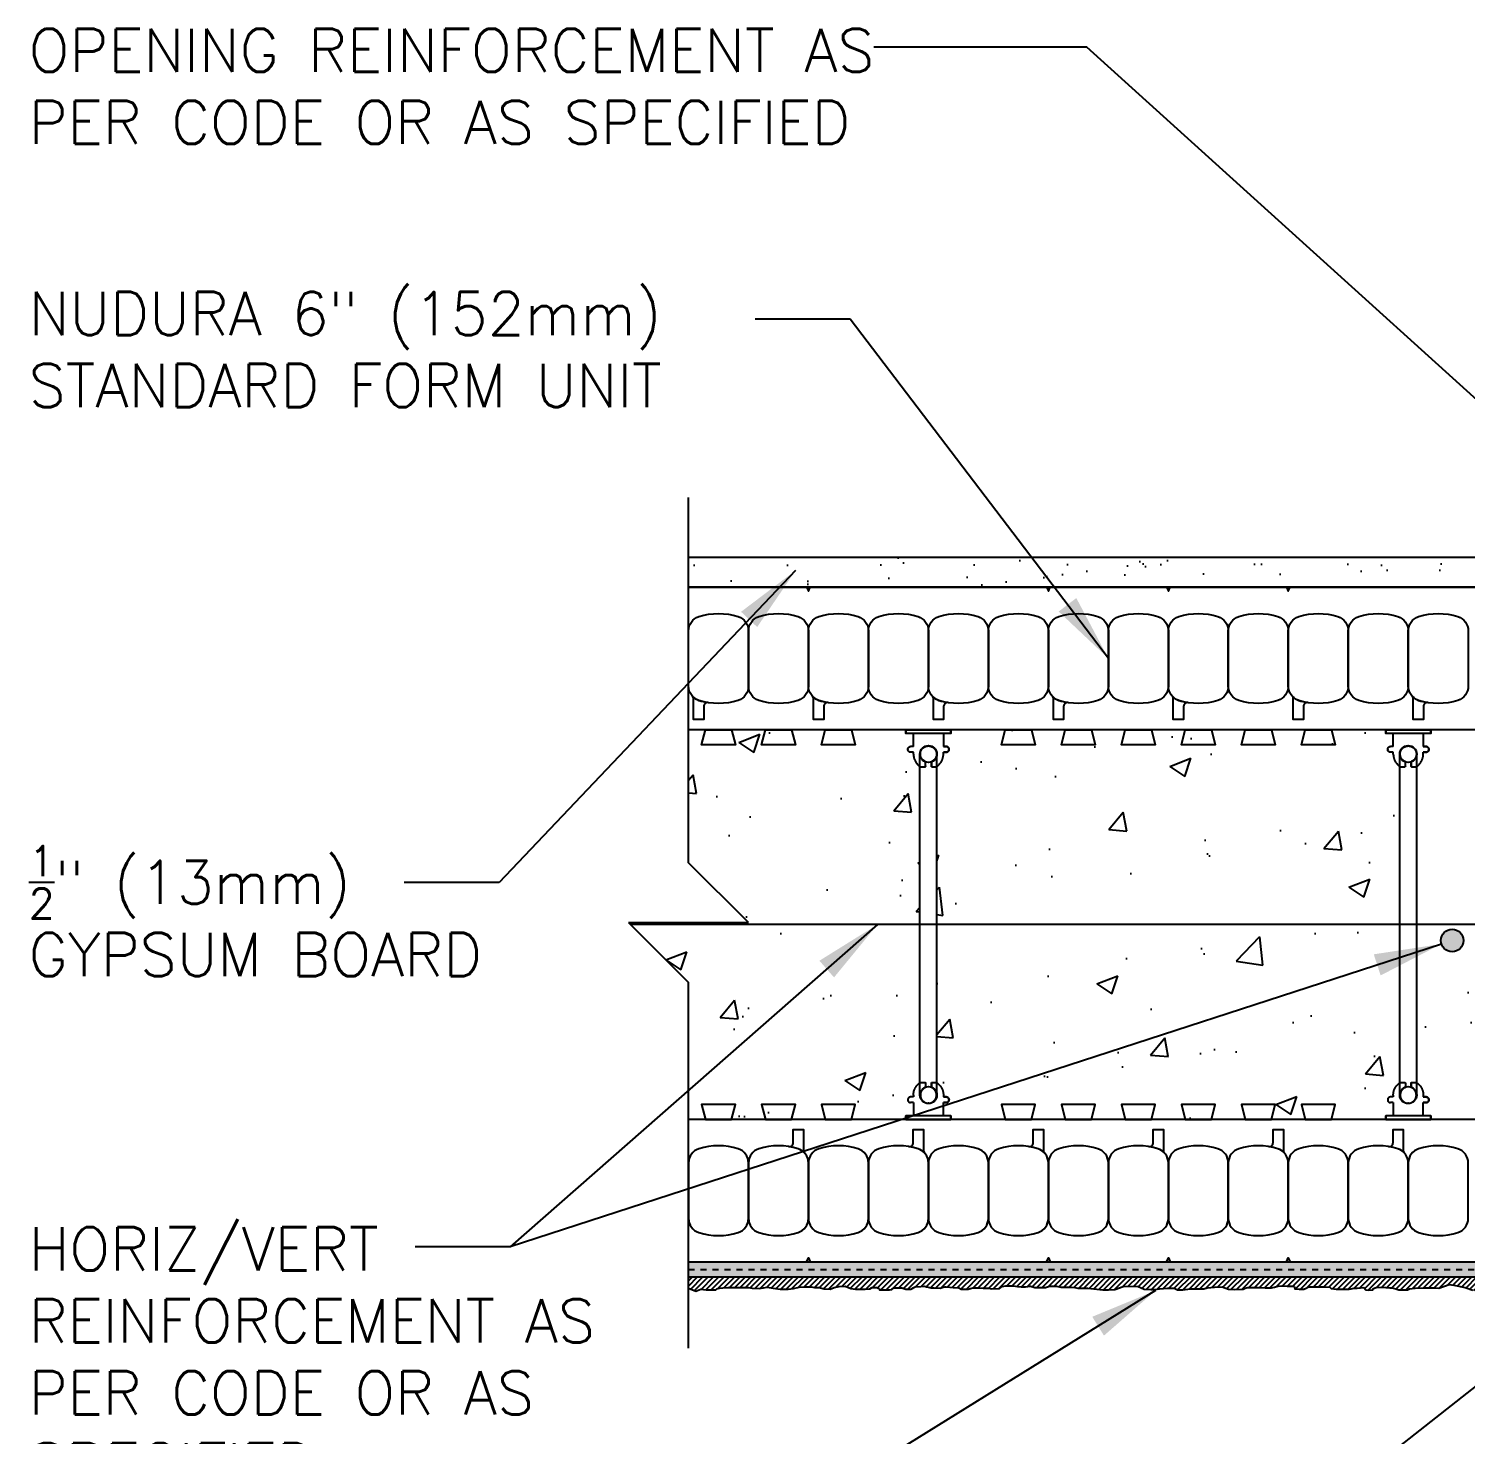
# Model space of a CAD drawing. Header units: inches. Extents: x 2867.8 to 2923.9, y 435.6 to 497.9.
# Drawn here: x 2867.77 to 2891.72, y 472.93 to 496.37 of the extents above; entities that cross this region are included whole.
import ezdxf

# ---------------------------------------------------------------- set-up
doc = ezdxf.new("R2010")
doc.units = ezdxf.units.IN
doc.header["$LTSCALE"] = 0.5
doc.header["$MEASUREMENT"] = 0
doc.linetypes.add('DASHED2', pattern=[0.375, 0.25, -0.125])
doc.layers.get('0').update_dxf_attribs({"linetype": 'CONTINUOUS'})
for name, color, linetype in [('HATCH', 12, 'CONTINUOUS'), ('line25', 2, 'CONTINUOUS'), ('LINE3', 3, 'CONTINUOUS'), ('LINE50', 5, 'CONTINUOUS'), ('LINE65', 3, 'CONTINUOUS'), ('LINE9', 9, 'CONTINUOUS'), ('TEXT', 4, 'CONTINUOUS')]:
    doc.layers.add(name, color=color, linetype=linetype)
doc.styles.add('DIM', font='romans.shx', dxfattribs={"width": 0.7})
doc.styles.get("Standard").update_dxf_attribs({"font": 'romans.shx'})
doc.dimstyles.new('ext_12', dxfattribs={"dimscale": 12, "dimtxt": 0.09375, "dimasz": 0.09375, "dimexe": 0.09375, "dimexo": 0.0625, "dimgap": 0.0625, "dimtad": 1, "dimdec": 1, "dimzin": 3, "dimdsep": 46, "dimlunit": 4, "dimtxsty": 'DIM', "dimcen": 0.09, "dimdle": 0.09375, "dimclrt": 4, "dimadec": 0, "dimazin": 0, "dimtfac": 1, "dimtdec": 1, "dimtmove": 2, "dimatfit": 3, "dimfxl": 0, "dimfrac": 2, "dimtolj": 1, "dimtzin": 0, "dimarcsym": 0})

# ---------------------------------------------------------------- blocks, each defined once
blk = doc.blocks.new('WEB_6_CENTRE_TOP')
for p, q in [((5.688, 0.141), (0, 0.141)), ((5.688, -0.141), (0, -0.141))]:
    blk.add_line(p, q)
for centre in [(0, 0), (5.688, 0)]:
    blk.add_circle(centre, 0.141)
blk = doc.blocks.new('Connector')
blk.add_point((0.271, 0))
at = {"layer": 'LINE9'}
for p, q in [((0, 0.375), (0, -0.375)), ((0.062, -0.375), (0.062, 0.375)), ((0.281, 0.25), (0.062, 0.25))]:
    blk.add_line(p, q, dxfattribs=at)
for points, weights in [([(0.007, 0.375), (0.004, 0.375), (0, 0.375)], [1, 0.972587069138, 0.950305488115]), ([(0.327, 0.343), (0.308, 0.343), (0.281, 0.317), (0.281, 0.297)], [1, 0.85355339, 0.85355339, 1]), ([(0.328, 0.343), (0.327, 0.343), (0.327, 0.343)], [1, 0.70710678, 1]), ([(0.375, 0.297), (0.375, 0.317), (0.348, 0.343), (0.329, 0.343)], [1, 0.85355339, 0.85355339, 1]), ([(0.406, 0.25), (0.546, 0.25), (0.619, 0.131)], [0.958404415409, 0.794674173519, 0.864651571113]), ([(0.619, 0.052), (0.612, 0.049), (0.604, 0.049)], [0.83615024178, 0.892081430621, 1]), ([(0.619, -0.131), (0.546, -0.25), (0.406, -0.25)], [0.864651574428, 0.794674169686, 0.958404415195]), ([(0.604, -0.049), (0.612, -0.049), (0.619, -0.052)], [1, 0.89208144177, 0.836150253337]), ([(0, -0.375), (0.004, -0.375), (0.007, -0.375)], [0.950305488115, 0.972587069138, 1]), ([(0.281, -0.297), (0.281, -0.317), (0.308, -0.343), (0.327, -0.343)], [1, 0.85355339, 0.85355339, 1]), ([(0.327, -0.343), (0.281, -0.343), (0.281, -0.297)], [1, 0.70710678, 1]), ([(0.329, -0.343), (0.348, -0.343), (0.375, -0.317), (0.375, -0.297)], [1, 0.85355339, 0.85355339, 1]), ([(0.375, -0.297), (0.375, -0.343), (0.329, -0.343)], [1, 0.70710678, 1])]:
    blk.add_rational_spline(points, weights, degree=2, dxfattribs=at)
for points, degree in [([(0, 0.375), (0.002, 0.375), (0.005, 0.375), (0.007, 0.375)], 3), ([(0.007, 0.375), (0.021, 0.375), (0.051, 0.375), (0.062, 0.375), (0.062, 0.375)], 3), ([(0.281, 0.25), (0.281, 0.297)], 1), ([(0.327, 0.343), (0.327, 0.343), (0.328, 0.343), (0.328, 0.343)], 3), ([(0.328, 0.343), (0.329, 0.343), (0.329, 0.343), (0.329, 0.343)], 3), ([(0.375, 0.25), (0.375, 0.297)], 1), ([(0.406, 0.25), (0.375, 0.25)], 1), ([(0.604, 0.049), (0.532, 0.049)], 1), ([(0.604, 0.049), (0.609, 0.049), (0.614, 0.05), (0.619, 0.052)], 3), ([(0.619, 0.131), (0.619, 0.052)], 1), ([(0.532, -0.049), (0.604, -0.049)], 1), ([(0.604, -0.049), (0.58, -0.049), (0.556, -0.049), (0.532, -0.049)], 3), ([(0.619, -0.052), (0.614, -0.05), (0.609, -0.049), (0.604, -0.049)], 3), ([(0.619, -0.052), (0.619, -0.131)], 1), ([(0.007, -0.375), (0.005, -0.375), (0.002, -0.375), (0, -0.375)], 3), ([(0.062, -0.375), (0.062, -0.375), (0.051, -0.375), (0.021, -0.375), (0.007, -0.375)], 3), ([(0.062, -0.25), (0.281, -0.25)], 1), ([(0.281, -0.297), (0.281, -0.25)], 1), ([(0.281, -0.25), (0.281, -0.297)], 1), ([(0.328, -0.343), (0.328, -0.343), (0.327, -0.343), (0.327, -0.343)], 3), ([(0.329, -0.343), (0.329, -0.343), (0.329, -0.343), (0.328, -0.343)], 3), ([(0.375, -0.25), (0.375, -0.297)], 1), ([(0.375, -0.297), (0.375, -0.25)], 1), ([(0.406, -0.25), (0.375, -0.25)], 1)]:
    blk.add_open_spline(points, degree=degree, dxfattribs=at)
for points, weights, knots in [([(0.062, 0.375), (0.062, 0.375), (0.046, 0.375), (0.03, 0.375), (0.007, 0.375)], [0.868718858569, 0.861102746415, 1, 0.861102734288, 0.868718859898], [0, 0, 0, 0.5, 0.5, 1, 1, 1]), ([(0.532, 0.049), (0.472, 0.203), (0.333, 0.113), (0.157, 0), (0.333, -0.113), (0.472, -0.203), (0.532, -0.049)], [0.899508922286, 0.599718215298, 1, 0.54226024, 1, 0.599718224335, 0.899508908749], [0, 0, 0, 0.318112, 0.318112, 0.681888, 0.681888, 1, 1, 1]), ([(0.007, -0.375), (0.03, -0.375), (0.046, -0.375), (0.062, -0.375), (0.062, -0.375)], [0.868718859319, 0.861102739573, 1, 0.861102742958, 0.868718858948], [0, 0, 0, 0.5, 0.5, 1, 1, 1])]:
    blk.add_rational_spline(points, weights, degree=2, knots=knots, dxfattribs=at)
for points in [[(0.406, 0.25), (0.406, 0.25), (0.406, 0.25), (0.406, 0.25), (0.406, 0.25), (0.406, 0.25), (0.406, 0.25)], [(0.406, 0.25), (0.406, 0.25), (0.406, 0.25), (0.406, 0.25), (0.406, 0.25), (0.406, 0.25), (0.406, 0.25)], [(0.406, 0.25), (0.406, 0.25), (0.406, 0.25), (0.406, 0.25), (0.406, 0.25), (0.406, 0.25), (0.406, 0.25)], [(0.406, 0.25), (0.406, 0.25), (0.406, 0.25), (0.406, 0.25), (0.406, 0.25), (0.406, 0.25), (0.406, 0.25)], [(0.406, 0.25), (0.406, 0.25), (0.406, 0.25), (0.406, 0.25), (0.406, 0.25), (0.406, 0.25), (0.406, 0.25)], [(0.406, 0.25), (0.406, 0.25), (0.406, 0.25), (0.406, 0.25), (0.406, 0.25), (0.406, 0.25), (0.406, 0.25)], [(0.406, 0.25), (0.406, 0.25), (0.406, 0.25), (0.406, 0.25), (0.406, 0.25), (0.406, 0.25), (0.406, 0.25)], [(0.406, 0.25), (0.406, 0.25), (0.406, 0.25), (0.406, 0.25), (0.406, 0.25), (0.406, 0.25), (0.406, 0.25)], [(0.406, 0.25), (0.406, 0.25), (0.406, 0.25), (0.406, 0.25), (0.406, 0.25), (0.406, 0.25), (0.406, 0.25)], [(0.406, 0.25), (0.406, 0.25), (0.406, 0.25), (0.406, 0.25), (0.406, 0.25), (0.406, 0.25), (0.406, 0.25)], [(0.406, 0.25), (0.406, 0.25), (0.406, 0.25), (0.406, 0.25), (0.406, 0.25), (0.406, 0.25), (0.406, 0.25)], [(0.406, 0.25), (0.406, 0.25), (0.406, 0.25), (0.406, 0.25), (0.406, 0.25), (0.406, 0.25), (0.406, 0.25)], [(0.406, 0.25), (0.406, 0.25), (0.406, 0.25), (0.406, 0.25), (0.406, 0.25), (0.406, 0.25), (0.406, 0.25)], [(0.406, 0.25), (0.406, 0.25), (0.406, 0.25), (0.406, 0.25), (0.406, 0.25), (0.406, 0.25), (0.406, 0.25)], [(0.406, 0.25), (0.406, 0.25), (0.406, 0.25), (0.406, 0.25), (0.406, 0.25), (0.406, 0.25), (0.406, 0.25)], [(0.406, 0.25), (0.406, 0.25), (0.406, 0.25), (0.406, 0.25), (0.406, 0.25), (0.406, 0.25), (0.406, 0.25)], [(0.406, 0.25), (0.406, 0.25), (0.406, 0.25), (0.406, 0.25), (0.406, 0.25), (0.406, 0.25), (0.406, 0.25)], [(0.406, 0.25), (0.406, 0.25), (0.406, 0.25), (0.406, 0.25), (0.406, 0.25), (0.406, 0.25), (0.406, 0.25)], [(0.406, 0.25), (0.406, 0.25), (0.406, 0.25), (0.406, 0.25), (0.406, 0.25), (0.406, 0.25), (0.406, 0.25)], [(0.406, 0.25), (0.406, 0.25), (0.406, 0.25), (0.406, 0.25), (0.406, 0.25), (0.406, 0.25), (0.406, 0.25)], [(0.406, 0.25), (0.406, 0.25), (0.406, 0.25), (0.406, 0.25), (0.406, 0.25), (0.406, 0.25), (0.406, 0.25)], [(0.406, 0.25), (0.406, 0.25), (0.406, 0.25), (0.406, 0.25), (0.406, 0.25), (0.406, 0.25), (0.406, 0.25)], [(0.406, 0.25), (0.406, 0.25), (0.406, 0.25), (0.406, 0.25), (0.406, 0.25), (0.406, 0.25), (0.406, 0.25)], [(0.406, 0.25), (0.406, 0.25), (0.406, 0.25), (0.406, 0.25), (0.406, 0.25), (0.406, 0.25), (0.406, 0.25)], [(0.532, 0.049), (0.532, 0.049), (0.532, 0.049), (0.532, 0.049), (0.532, 0.049), (0.532, 0.049), (0.532, 0.049)], [(0.532, 0.049), (0.532, 0.049), (0.532, 0.049), (0.532, 0.049), (0.532, 0.049), (0.532, 0.049), (0.532, 0.049)], [(0.532, 0.049), (0.532, 0.049), (0.532, 0.049), (0.532, 0.049), (0.532, 0.049), (0.532, 0.049), (0.532, 0.049)], [(0.532, 0.049), (0.532, 0.049), (0.532, 0.049), (0.532, 0.049), (0.532, 0.049), (0.532, 0.049), (0.532, 0.049)], [(0.532, 0.049), (0.532, 0.049), (0.532, 0.049), (0.532, 0.049), (0.532, 0.049), (0.532, 0.049), (0.532, 0.049)], [(0.532, 0.049), (0.532, 0.049), (0.532, 0.049), (0.532, 0.049), (0.532, 0.049), (0.532, 0.049), (0.532, 0.049)], [(0.532, 0.049), (0.532, 0.049), (0.532, 0.049), (0.532, 0.049), (0.532, 0.049), (0.532, 0.049), (0.532, 0.049)], [(0.532, 0.049), (0.532, 0.049), (0.532, 0.049), (0.532, 0.049), (0.532, 0.049), (0.532, 0.049), (0.532, 0.049)], [(0.532, 0.049), (0.532, 0.049), (0.532, 0.049), (0.532, 0.049), (0.532, 0.049), (0.532, 0.049), (0.532, 0.049)], [(0.532, 0.049), (0.532, 0.049), (0.532, 0.049), (0.532, 0.049), (0.532, 0.049), (0.532, 0.049), (0.532, 0.049)], [(0.604, 0.049), (0.604, 0.049), (0.604, 0.049), (0.604, 0.049), (0.604, 0.049), (0.604, 0.049), (0.604, 0.049)], [(0.604, 0.049), (0.604, 0.049), (0.604, 0.049), (0.604, 0.049), (0.604, 0.049), (0.604, 0.049), (0.604, 0.049)], [(0.604, 0.049), (0.604, 0.049), (0.604, 0.049), (0.604, 0.049), (0.604, 0.049), (0.604, 0.049), (0.604, 0.049)], [(0.604, 0.049), (0.604, 0.049), (0.604, 0.049), (0.604, 0.049), (0.604, 0.049), (0.604, 0.049), (0.604, 0.049)], [(0.619, 0.131), (0.619, 0.131), (0.619, 0.131), (0.619, 0.131), (0.619, 0.131), (0.619, 0.131), (0.619, 0.131)], [(0.619, 0.131), (0.619, 0.131), (0.619, 0.131), (0.619, 0.131), (0.619, 0.131), (0.619, 0.131), (0.619, 0.131)], [(0.619, 0.131), (0.619, 0.131), (0.619, 0.131), (0.619, 0.131), (0.619, 0.131), (0.619, 0.131), (0.619, 0.131)], [(0.619, 0.131), (0.619, 0.131), (0.619, 0.131), (0.619, 0.131), (0.619, 0.131), (0.619, 0.131), (0.619, 0.131)], [(0.532, -0.049), (0.532, -0.049), (0.532, -0.049), (0.532, -0.049), (0.532, -0.049), (0.532, -0.049), (0.532, -0.049)], [(0.532, -0.049), (0.532, -0.049), (0.532, -0.049), (0.532, -0.049), (0.532, -0.049), (0.532, -0.049), (0.532, -0.049)], [(0.532, -0.049), (0.532, -0.049), (0.532, -0.049), (0.532, -0.049), (0.532, -0.049), (0.532, -0.049), (0.532, -0.049)], [(0.532, -0.049), (0.532, -0.049), (0.532, -0.049), (0.532, -0.049), (0.532, -0.049), (0.532, -0.049), (0.532, -0.049)], [(0.604, -0.049), (0.604, -0.049), (0.604, -0.049), (0.604, -0.049), (0.604, -0.049), (0.604, -0.049), (0.604, -0.049)], [(0.604, -0.049), (0.604, -0.049), (0.604, -0.049), (0.604, -0.049), (0.604, -0.049), (0.604, -0.049), (0.604, -0.049)], [(0.604, -0.049), (0.604, -0.049), (0.604, -0.049), (0.604, -0.049), (0.604, -0.049), (0.604, -0.049), (0.604, -0.049)], [(0.604, -0.049), (0.604, -0.049), (0.604, -0.049), (0.604, -0.049), (0.604, -0.049), (0.604, -0.049), (0.604, -0.049)], [(0.604, -0.049), (0.604, -0.049), (0.604, -0.049), (0.604, -0.049), (0.604, -0.049), (0.604, -0.049), (0.604, -0.049)], [(0.604, -0.049), (0.604, -0.049), (0.604, -0.049), (0.604, -0.049), (0.604, -0.049), (0.604, -0.049), (0.604, -0.049)], [(0.604, -0.049), (0.604, -0.049), (0.604, -0.049), (0.604, -0.049), (0.604, -0.049), (0.604, -0.049), (0.604, -0.049)], [(0.604, -0.049), (0.604, -0.049), (0.604, -0.049), (0.604, -0.049), (0.604, -0.049), (0.604, -0.049), (0.604, -0.049)], [(0.619, -0.131), (0.619, -0.131), (0.619, -0.131), (0.619, -0.131), (0.619, -0.131), (0.619, -0.131), (0.619, -0.131)], [(0.619, -0.131), (0.619, -0.131), (0.619, -0.131), (0.619, -0.131), (0.619, -0.131), (0.619, -0.131), (0.619, -0.131)], [(0.619, -0.131), (0.619, -0.131), (0.619, -0.131), (0.619, -0.131), (0.619, -0.131), (0.619, -0.131), (0.619, -0.131)], [(0.619, -0.131), (0.619, -0.131), (0.619, -0.131), (0.619, -0.131), (0.619, -0.131), (0.619, -0.131), (0.619, -0.131)], [(0.406, -0.25), (0.406, -0.25), (0.406, -0.25), (0.406, -0.25), (0.406, -0.25), (0.406, -0.25), (0.406, -0.25)], [(0.406, -0.25), (0.406, -0.25), (0.406, -0.25), (0.406, -0.25), (0.406, -0.25), (0.406, -0.25), (0.406, -0.25)], [(0.406, -0.25), (0.406, -0.25), (0.406, -0.25), (0.406, -0.25), (0.406, -0.25), (0.406, -0.25), (0.406, -0.25)], [(0.406, -0.25), (0.406, -0.25), (0.406, -0.25), (0.406, -0.25), (0.406, -0.25), (0.406, -0.25), (0.406, -0.25)], [(0.406, -0.25), (0.406, -0.25), (0.406, -0.25), (0.406, -0.25), (0.406, -0.25), (0.406, -0.25), (0.406, -0.25)], [(0.406, -0.25), (0.406, -0.25), (0.406, -0.25), (0.406, -0.25), (0.406, -0.25), (0.406, -0.25), (0.406, -0.25)], [(0.406, -0.25), (0.406, -0.25), (0.406, -0.25), (0.406, -0.25), (0.406, -0.25), (0.406, -0.25), (0.406, -0.25)], [(0.406, -0.25), (0.406, -0.25), (0.406, -0.25), (0.406, -0.25), (0.406, -0.25), (0.406, -0.25), (0.406, -0.25)], [(0.406, -0.25), (0.406, -0.25), (0.406, -0.25), (0.406, -0.25), (0.406, -0.25), (0.406, -0.25), (0.406, -0.25)], [(0.406, -0.25), (0.406, -0.25), (0.406, -0.25), (0.406, -0.25), (0.406, -0.25), (0.406, -0.25), (0.406, -0.25)], [(0.406, -0.25), (0.406, -0.25), (0.406, -0.25), (0.406, -0.25), (0.406, -0.25), (0.406, -0.25), (0.406, -0.25)]]:
    blk.add_open_spline(points, degree=3, knots=[0, 0, 0, 0, 1, 1, 1, 1, 1, 1, 1], dxfattribs=at)

msp = doc.modelspace()

# ---------------------------------------------------------------- hatches: boundary and pattern name
at = {"layer": 'HATCH'}
h = msp.add_hatch(dxfattribs=at)
h.set_pattern_fill('AR-SAND', color=256, scale=0.5)
h.set_pattern_definition([(37.5, (0, 0), (-0.03149668, 0.96341188), [0, -0.76, 0, -0.85, 0, -0.8125]), (7.5, (0, 0), (0.88488835, 1.41107303), [0, -0.41, 0, -0.685, 0, -0.2625]), (327.5, (-0.615, 0), (1.55707093, 0.00282953), [0, -0.25, 0, -0.9, 0, -1.175]), (317.5, (-0.615, 0), (1.5030633, 0.4388378), [0, -0.125, 0, -0.59, 0, -0.675])])
h.paths.add_polyline_path([(2903.049, 487.553), (2878.768, 487.553), (2878.768, 487.053), (2903.049, 487.053)])
h.paths.add_polyline_path([(2903.549, 487.553), (2903.049, 487.553), (2903.049, 487.053), (2903.049, 483.564), (2903.049, 482.678, 0.375193), (2903.268, 482.678), (2903.549, 482.678)])
h = msp.add_hatch(dxfattribs=at)
h.set_pattern_fill('AR-CONC', color=256, scale=0.5)
h.set_pattern_definition([(50, (216.4503, -23.507), (3.586301, -0.3137607), [0.375, -4.125]), (355, (216.4503, -23.507), (-0.6937567, 3.7609607), [0.3, -3.3]), (100.45144, (216.7492, -23.5333), (2.8925442, 3.4472), [0.318701, -3.5057106]), (46.1842, (216.4503, -22.507), (5.336207, -0.8275964), [0.5625, -6.1875]), (96.63564, (216.895, -22.576), (4.67331, 4.870593), [0.478052, -5.258569]), (351.18416, (216.4503, -22.507), (4.67331, 4.870593), [0.45, -4.95]), (21, (216.9503, -22.757), (2.9845353, -2.0130945), [0.375, -4.125]), (326, (216.9503, -22.757), (1.2165767, 3.62575), [0.3, -3.3]), (71.45144, (217.199, -22.925), (4.201112, 1.6126558), [0.318701, -3.5057106]), (37.5, (216.4503, -23.5071), (0.0607993, 1.66446927), [0, -3.26, 0, -3.35, 0, -3.3125]), (7.5, (216.4503, -23.5071), (1.3153477, 1.9720586), [0, -1.91, 0, -3.185, 0, -1.2625]), (327.5, (215.3353, -23.5071), (2.6691122, -0.11277436), [0, -1.25, 0, -3.9, 0, -5.175]), (317.5, (214.8353, -23.5071), (2.9159308, 0.500525), [0, -1.625, 0, -2.59, 0, -3.675])])
h.paths.add_polyline_path([(2878.768, 484.678), (2882.393, 484.678), (2882.393, 484.616), (2882.518, 484.616), (2882.518, 484.397), (2882.471, 484.397), (2882.438, 484.384), (2882.425, 484.349), (2882.438, 484.317), (2882.471, 484.303), (2882.518, 484.303), (2882.524, 484.216), (2882.55, 484.151), (2882.627, 484.066), (2882.627, 478.791), (2882.584, 478.753), (2882.55, 478.706), (2882.523, 478.632), (2882.518, 478.553), (2882.471, 478.553), (2882.438, 478.54), (2882.425, 478.506), (2882.438, 478.473), (2882.471, 478.46), (2882.518, 478.46), (2882.518, 478.241), (2882.393, 478.241), (2882.393, 478.178), (2878.768, 478.178), (2878.768, 480.46), (2877.768, 481.46), (2879.768, 481.46), (2878.768, 482.46)])
h.paths.add_polyline_path([(2883.143, 484.678), (2890.393, 484.678), (2890.393, 484.616), (2890.518, 484.616), (2890.518, 484.397), (2890.471, 484.397), (2890.425, 484.349), (2890.471, 484.303), (2890.518, 484.303), (2890.54, 484.17), (2890.627, 484.066), (2890.628, 478.791), (2890.55, 478.706), (2890.518, 478.553), (2890.471, 478.553), (2890.425, 478.506), (2890.471, 478.46), (2890.518, 478.46), (2890.518, 478.241), (2890.393, 478.241), (2890.393, 478.178), (2883.143, 478.178), (2883.143, 478.241), (2883.018, 478.241), (2883.018, 478.46), (2883.065, 478.46), (2883.112, 478.505), (2883.078, 478.551), (2883.018, 478.553), (2882.996, 478.687), (2882.909, 478.791), (2882.909, 484.066), (2882.96, 484.112), (2882.996, 484.17), (2883.015, 484.235), (2883.018, 484.303), (2883.066, 484.303), (2883.098, 484.317), (2883.112, 484.349), (2883.099, 484.383), (2883.066, 484.397), (2883.018, 484.397), (2883.018, 484.616), (2883.143, 484.616)])
h.paths.add_polyline_path([(2891.143, 484.678), (2898.393, 484.678), (2898.393, 484.616), (2898.518, 484.616), (2898.518, 484.397), (2898.471, 484.397), (2898.425, 484.349), (2898.471, 484.303), (2898.518, 484.303), (2898.54, 484.17), (2898.627, 484.066), (2898.628, 478.791), (2898.55, 478.706), (2898.518, 478.553), (2898.471, 478.553), (2898.425, 478.506), (2898.471, 478.46), (2898.518, 478.46), (2898.518, 478.241), (2898.393, 478.241), (2898.393, 478.178), (2891.143, 478.178), (2891.143, 478.241), (2891.018, 478.241), (2891.018, 478.46), (2891.065, 478.46), (2891.112, 478.505), (2891.078, 478.551), (2891.018, 478.553), (2890.996, 478.687), (2890.909, 478.791), (2890.909, 484.066), (2890.96, 484.112), (2890.996, 484.17), (2891.015, 484.235), (2891.018, 484.303), (2891.066, 484.303), (2891.098, 484.317), (2891.112, 484.349), (2891.099, 484.383), (2891.066, 484.397), (2891.018, 484.397), (2891.018, 484.616), (2891.143, 484.616)])
h.paths.add_polyline_path([(2899.143, 484.678), (2901.268, 484.678), (2901.268, 478.678), (2902.768, 478.678), (2902.768, 478.178), (2901.268, 478.178), (2899.143, 478.178), (2899.143, 478.241), (2899.018, 478.241), (2899.018, 478.46), (2899.066, 478.46), (2899.098, 478.473), (2899.112, 478.506), (2899.099, 478.539), (2899.066, 478.553), (2899.018, 478.553), (2899.015, 478.621), (2898.996, 478.687), (2898.96, 478.745), (2898.909, 478.791), (2898.909, 484.066), (2898.96, 484.112), (2898.996, 484.17), (2899.015, 484.235), (2899.018, 484.303), (2899.066, 484.303), (2899.112, 484.35), (2899.066, 484.397), (2899.018, 484.397), (2899.018, 484.616), (2899.143, 484.616)])
h = msp.add_hatch(dxfattribs=at)
h.set_pattern_fill('AR-SAND', color=256, scale=0.05)
h.set_pattern_definition([(37.5, (216.45032, -23.50714), (-0.003149668, 0.0963411885), [0, -0.076, 0, -0.085, 0, -0.08125]), (7.5, (216.45032, -23.50714), (0.088488835, 0.141107303), [0, -0.041, 0, -0.0685, 0, -0.02625]), (327.5, (216.38882, -23.50714), (0.155707093, 0.0002829527), [0, -0.025, 0, -0.09, 0, -0.1175]), (317.5, (216.38882, -23.50714), (0.15030633, 0.043883778), [0, -0.0125, 0, -0.059, 0, -0.0675])])
h.paths.add_polyline_path([(2902.518, 475.803), (2898.422, 475.803), (2898.422, 475.678), (2902.518, 475.678)])
h.paths.add_polyline_path([(2902.768, 473.828), (2902.518, 473.828), (2902.518, 478.678), (2902.768, 478.678)])
h.paths.add_polyline_path([(2898.422, 474.078), (2902.768, 474.078), (2902.768, 473.828), (2898.422, 473.828)])
h.paths.add_polyline_path([(2898.172, 475.553), (2898.422, 475.553), (2898.422, 473.828), (2898.172, 473.828)])
h.paths.add_polyline_path([(2878.768, 475.803), (2898.422, 475.803), (2898.422, 475.553), (2878.768, 475.553)])
h.paths.add_polyline_path([(2902.518, 474.078), (2902.768, 474.078), (2902.768, 473.828), (2902.518, 473.828)], flags=16)
h = msp.add_hatch(dxfattribs=at)
h.set_pattern_fill('ANSI31', color=256, scale=0.5)
h.paths.add_polyline_path([(2878.768, 475.366), (2878.89, 475.313), (2878.972, 475.345), (2879.062, 475.335), (2879.221, 475.335), (2879.242, 475.353), (2879.286, 475.367), (2879.343, 475.371), (2879.426, 475.378), (2879.768, 475.378), (2879.829, 475.363), (2879.944, 475.36), (2880.016, 475.371), (2880.078, 475.381), (2880.182, 475.363), (2880.297, 475.349), (2880.43, 475.349), (2880.517, 475.36), (2880.614, 475.381), (2880.708, 475.385), (2880.812, 475.385), (2880.866, 475.378), (2880.949, 475.374), (2881.028, 475.353), (2881.129, 475.349), (2881.197, 475.374), (2881.28, 475.392), (2881.379, 475.396), (2881.476, 475.36), (2881.552, 475.345), (2881.642, 475.345), (2881.696, 475.349), (2881.714, 475.349), (2881.793, 475.356), (2881.818, 475.371), (2881.826, 475.374), (2881.901, 475.374), (2881.944, 475.36), (2881.952, 475.338), (2881.995, 475.335), (2882.049, 475.338), (2882.121, 475.338), (2882.157, 475.342), (2882.164, 475.353), (2882.175, 475.36), (2882.193, 475.371), (2882.322, 475.371), (2882.391, 475.345), (2882.477, 475.345), (2882.495, 475.36), (2882.524, 475.374), (2882.549, 475.385), (2882.639, 475.392), (2882.7, 475.396), (2882.736, 475.385), (2882.762, 475.381), (2882.808, 475.371), (2882.866, 475.371), (2882.967, 475.367), (2882.996, 475.374), (2883.043, 475.385), (2883.061, 475.385), (2883.179, 475.374), (2883.273, 475.371), (2883.311, 475.345), (2883.43, 475.349), (2883.509, 475.371), (2883.599, 475.371), (2883.678, 475.367), (2883.772, 475.367), (2883.819, 475.356), (2883.952, 475.36), (2883.995, 475.392), (2884.06, 475.403), (2884.186, 475.403), (2884.254, 475.392), (2884.312, 475.385), (2884.387, 475.385), (2884.467, 475.396), (2884.542, 475.374), (2884.719, 475.374), (2884.784, 475.396), (2884.902, 475.396), (2884.978, 475.381), (2885.151, 475.381), (2885.207, 475.378), (2885.257, 475.367), (2885.426, 475.363), (2885.527, 475.352), (2885.678, 475.338), (2885.768, 475.338), (2885.876, 475.342), (2886.013, 475.392), (2886.096, 475.396), (2886.265, 475.392), (2886.362, 475.349), (2886.477, 475.342), (2886.549, 475.342), (2886.618, 475.352), (2886.686, 475.36), (2886.755, 475.363), (2886.863, 475.367), (2886.92, 475.334), (2887.01, 475.334), (2887.132, 475.352), (2887.359, 475.352), (2887.413, 475.37), (2887.535, 475.381), (2887.665, 475.385), (2887.769, 475.349), (2887.873, 475.342), (2888.014, 475.349), (2888.05, 475.363), (2888.093, 475.374), (2888.172, 475.378), (2888.269, 475.378), (2888.381, 475.37), (2888.485, 475.37), (2888.54, 475.381), (2888.594, 475.399), (2888.662, 475.403), (2888.748, 475.399), (2888.864, 475.399), (2888.878, 475.356), (2888.95, 475.349), (2889.026, 475.349), (2889.065, 475.367), (2889.105, 475.385), (2889.162, 475.388), (2889.292, 475.388), (2889.378, 475.385), (2889.461, 475.381), (2889.485, 475.36), (2889.568, 475.349), (2889.784, 475.349), (2889.817, 475.356), (2889.86, 475.363), (2889.917, 475.363), (2890.029, 475.374), (2890.061, 475.338), (2890.112, 475.331), (2890.177, 475.334), (2890.191, 475.36), (2890.231, 475.378), (2890.328, 475.381), (2890.461, 475.37), (2890.493, 475.37), (2890.562, 475.356), (2890.609, 475.338), (2890.756, 475.338), (2890.789, 475.352), (2890.882, 475.367), (2891.055, 475.37), (2891.188, 475.37), (2891.278, 475.363), (2891.447, 475.428), (2891.527, 475.414), (2891.714, 475.378), (2891.844, 475.331), (2891.966, 475.291), (2892.103, 475.284), (2892.182, 475.309), (2892.294, 475.331), (2892.411, 475.356), (2892.645, 475.345), (2892.818, 475.36), (2892.869, 475.396), (2893.041, 475.396), (2893.272, 475.399), (2893.272, 475.349), (2893.383, 475.342), (2893.506, 475.342), (2893.581, 475.374), (2893.661, 475.385), (2893.797, 475.385), (2893.859, 475.367), (2893.931, 475.374), (2894.111, 475.389), (2894.23, 475.349), (2894.356, 475.349), (2894.489, 475.363), (2894.546, 475.403), (2894.684, 475.396), (2894.843, 475.381), (2894.9, 475.338), (2895.041, 475.302), (2895.21, 475.313), (2895.3, 475.338), (2895.387, 475.353), (2895.502, 475.356), (2895.581, 475.356), (2895.664, 475.374), (2895.707, 475.392), (2895.819, 475.389), (2895.93, 475.356), (2896.042, 475.349), (2896.116, 475.331), (2896.188, 475.385), (2896.274, 475.392), (2896.404, 475.374), (2896.49, 475.342), (2896.602, 475.331), (2896.707, 475.378), (2896.768, 475.396), (2896.905, 475.392), (2896.991, 475.374), (2897.031, 475.324), (2897.131, 475.324), (2897.207, 475.331), (2897.365, 475.317), (2897.434, 475.356), (2897.596, 475.356), (2897.653, 475.389), (2897.866, 475.403), (2897.916, 475.389), (2898.01, 475.385), (2898.01, 475.317), (2897.977, 475.306), (2897.963, 475.291), (2897.97, 475.241), (2897.981, 475.187), (2898.017, 475.09), (2898.035, 475.072), (2897.995, 474.975), (2897.97, 474.935), (2897.949, 474.852), (2897.956, 474.787), (2897.942, 474.649), (2897.942, 474.599), (2897.95, 474.53), (2897.96, 474.462), (2897.993, 474.437), (2898.004, 474.394), (2898.011, 474.34), (2897.993, 474.293), (2897.971, 474.264), (2897.968, 474.224), (2897.986, 474.178), (2897.975, 474.102), (2897.95, 474.026), (2897.942, 473.969), (2897.964, 473.879), (2897.986, 473.864), (2897.975, 473.792), (2897.928, 473.731), (2897.942, 473.663), (2897.975, 473.659), (2898.058, 473.67), (2898.13, 473.63), (2898.22, 473.623), (2898.295, 473.652), (2898.392, 473.655), (2898.418, 473.655), (2898.526, 473.601), (2898.605, 473.63), (2898.713, 473.648), (2898.918, 473.627), (2898.947, 473.591), (2899.033, 473.591), (2899.123, 473.605), (2899.185, 473.63), (2899.217, 473.634), (2899.303, 473.637), (2899.379, 473.63), (2899.565, 473.605), (2899.644, 473.644), (2899.777, 473.652), (2899.824, 473.616), (2900.011, 473.623), (2900.209, 473.652), (2900.263, 473.652), (2900.371, 473.619), (2900.49, 473.598), (2900.652, 473.612), (2900.739, 473.619), (2900.865, 473.641), (2901.009, 473.644), (2901.109, 473.612), (2901.257, 473.608), (2901.415, 473.63), (2901.491, 473.662), (2901.617, 473.67), (2901.707, 473.655), (2901.826, 473.655), (2901.883, 473.637), (2902.024, 473.644), (2902.143, 473.688), (2902.2, 473.648), (2902.355, 473.608), (2902.527, 473.626), (2902.603, 473.648), (2902.743, 473.644), (2902.768, 473.657), (2902.803, 473.662), (2902.904, 473.659), (2902.983, 473.677), (2902.972, 473.868), (2902.933, 473.947), (2902.907, 474.019), (2902.947, 474.091), (2902.979, 474.141), (2902.987, 474.217), (2902.951, 474.292), (2902.943, 474.343), (2902.94, 474.436), (2902.954, 474.498), (2902.961, 474.537), (2903.005, 474.69), (2902.976, 474.769), (2902.936, 474.863), (2902.933, 474.974), (2902.936, 475.05), (2902.979, 475.126), (2902.997, 475.19), (2902.979, 475.298), (2902.951, 475.37), (2902.915, 475.468), (2902.936, 475.576), (2902.936, 475.637), (2902.979, 475.716), (2902.997, 475.788), (2902.958, 475.853), (2902.951, 475.907), (2902.951, 475.993), (2902.976, 476.062), (2902.979, 476.105), (2902.965, 476.17), (2902.943, 476.206), (2902.904, 476.263), (2902.918, 476.362), (2902.944, 476.409), (2902.969, 476.481), (2902.98, 476.582), (2902.972, 476.693), (2902.936, 476.722), (2902.933, 476.78), (2902.929, 476.859), (2902.965, 476.88), (2903.012, 476.924), (2903.016, 477.024), (2902.965, 477.086), (2902.936, 477.122), (2902.911, 477.19), (2902.911, 477.23), (2902.908, 477.276), (2902.875, 477.302), (2902.854, 477.323), (2902.828, 477.348), (2902.796, 477.381), (2902.776, 477.405), (2902.773, 477.412), (2902.768, 477.423), (2902.768, 473.828), (2898.172, 473.828), (2898.172, 475.553), (2878.768, 475.553)])
at = {"layer": 'LINE65'}
msp.add_hatch(color=256, dxfattribs=at).paths.add_polyline_path([(2891.311, 481.162, 1), (2891.686, 481.162, 1)])

# ---------------------------------------------------------------- linework, layer by layer
at = {"layer": 'line25'}
for p, q in [((2901.268, 484.678), (2878.768, 484.678)), ((2902.518, 478.178), (2878.768, 478.178))]:
    msp.add_line(p, q, dxfattribs=at)
for points in [[(2879.487, 484.678), (2879.549, 484.428), (2878.987, 484.428), (2879.049, 484.678)], [(2880.487, 484.678), (2880.549, 484.428), (2879.987, 484.428), (2880.049, 484.678)], [(2881.487, 484.678), (2881.549, 484.428), (2880.987, 484.428), (2881.049, 484.678)], [(2884.487, 484.678), (2884.549, 484.428), (2883.987, 484.428), (2884.049, 484.678)], [(2885.487, 484.678), (2885.549, 484.428), (2884.987, 484.428), (2885.049, 484.678)], [(2886.487, 484.678), (2886.549, 484.428), (2885.987, 484.428), (2886.049, 484.678)], [(2887.487, 484.678), (2887.549, 484.428), (2886.987, 484.428), (2887.049, 484.678)], [(2888.487, 484.678), (2888.549, 484.428), (2887.987, 484.428), (2888.049, 484.678)], [(2889.487, 484.678), (2889.549, 484.428), (2888.987, 484.428), (2889.049, 484.678)], [(2879.487, 478.178), (2879.549, 478.428), (2878.987, 478.428), (2879.049, 478.178)], [(2880.487, 478.178), (2880.549, 478.428), (2879.987, 478.428), (2880.049, 478.178)], [(2881.487, 478.178), (2881.549, 478.428), (2880.987, 478.428), (2881.049, 478.178)], [(2884.487, 478.178), (2884.549, 478.428), (2883.987, 478.428), (2884.049, 478.178)], [(2885.487, 478.178), (2885.549, 478.428), (2884.987, 478.428), (2885.049, 478.178)], [(2886.487, 478.178), (2886.549, 478.428), (2885.987, 478.428), (2886.049, 478.178)], [(2887.487, 478.178), (2887.549, 478.428), (2886.987, 478.428), (2887.049, 478.178)], [(2888.487, 478.178), (2888.549, 478.428), (2887.987, 478.428), (2888.049, 478.178)], [(2889.487, 478.178), (2889.549, 478.428), (2888.987, 478.428), (2889.049, 478.178)]]:
    msp.add_lwpolyline(points, close=True, dxfattribs=at)
at = {"layer": 'LINE3'}
msp.add_line((2899.768, 481.428), (2877.799, 481.428), dxfattribs=at)
at = {"layer": 'LINE50'}
for p, q in [((2878.768, 487.053), (2901.268, 487.053)), ((2878.768, 475.803), (2902.518, 475.803))]:
    msp.add_line(p, q, dxfattribs=at)
at = {"layer": 'LINE50', "linetype": 'DASHED2', "ltscale": 0.5}
msp.add_line((2878.768, 475.678), (2898.235, 475.678), dxfattribs=at)
at = {"layer": 'LINE65'}
msp.add_circle((2891.499, 481.162), 0.188, dxfattribs=at)
at = {"layer": 'LINE9'}
for p, q in [((2878.768, 482.46), (2878.768, 488.553)), ((2878.768, 487.553), (2903.549, 487.553)), ((2879.768, 481.46), (2878.768, 482.46)), ((2877.768, 481.46), (2879.768, 481.46)), ((2877.768, 481.46), (2878.768, 480.46)), ((2878.768, 474.366), (2878.768, 480.46)), ((2878.768, 475.553), (2898.172, 475.553))]:
    msp.add_line(p, q, dxfattribs=at)
for points in [[(2878.768, 487.553), (2903.049, 487.553), (2903.049, 487.053), (2878.768, 487.053)], [(2880.737, 487.053), (2880.768, 486.989), (2880.799, 487.053)], [(2884.737, 487.053), (2884.768, 486.989), (2884.799, 487.053)], [(2886.737, 487.053), (2886.768, 486.989), (2886.799, 487.053)], [(2888.737, 487.053), (2888.768, 486.989), (2888.799, 487.053)], [(2880.737, 475.803), (2880.768, 475.868), (2880.799, 475.803)], [(2884.737, 475.803), (2884.768, 475.868), (2884.799, 475.803)], [(2886.737, 475.803), (2886.768, 475.868), (2886.799, 475.803)], [(2888.737, 475.803), (2888.768, 475.868), (2888.799, 475.803)]]:
    msp.add_lwpolyline(points, close=True, dxfattribs=at)
for points in [[(2879.595, 485.167, -0.157671), (2878.941, 485.167, -0.325305), (2878.768, 485.405), (2878.768, 486.326, -0.325305), (2878.941, 486.564, -0.157671), (2879.595, 486.564, -0.325305), (2879.768, 486.326), (2879.768, 485.405, -0.325305)], [(2880.595, 485.167, -0.157671), (2879.941, 485.167, -0.325305), (2879.768, 485.405), (2879.768, 486.326, -0.325305), (2879.941, 486.564, -0.157671), (2880.595, 486.564, -0.325305), (2880.768, 486.326), (2880.768, 485.405, -0.325305)], [(2881.595, 485.167, -0.157671), (2880.941, 485.167, -0.325305), (2880.768, 485.405), (2880.768, 486.326, -0.325305), (2880.941, 486.564, -0.157671), (2881.595, 486.564, -0.325305), (2881.768, 486.326), (2881.768, 485.405, -0.325305)], [(2882.595, 485.167, -0.157671), (2881.941, 485.167, -0.325305), (2881.768, 485.405), (2881.768, 486.326, -0.325305), (2881.941, 486.564, -0.157671), (2882.595, 486.564, -0.325305), (2882.768, 486.326), (2882.768, 485.405, -0.325305)], [(2883.595, 485.167, -0.157671), (2882.941, 485.167, -0.325305), (2882.768, 485.405), (2882.768, 486.326, -0.325305), (2882.941, 486.564, -0.157671), (2883.595, 486.564, -0.325305), (2883.768, 486.326), (2883.768, 485.405, -0.325305)], [(2884.595, 485.167, -0.157671), (2883.941, 485.167, -0.325305), (2883.768, 485.405), (2883.768, 486.326, -0.325305), (2883.941, 486.564, -0.157671), (2884.595, 486.564, -0.325305), (2884.768, 486.326), (2884.768, 485.405, -0.325305)], [(2885.595, 485.167, -0.157671), (2884.941, 485.167, -0.325305), (2884.768, 485.405), (2884.768, 486.326, -0.325305), (2884.941, 486.564, -0.157671), (2885.595, 486.564, -0.325305), (2885.768, 486.326), (2885.768, 485.405, -0.325305)], [(2886.595, 485.167, -0.157671), (2885.941, 485.167, -0.325305), (2885.768, 485.405), (2885.768, 486.326, -0.325305), (2885.941, 486.564, -0.157671), (2886.595, 486.564, -0.325305), (2886.768, 486.326), (2886.768, 485.405, -0.325305)], [(2887.595, 485.167, -0.157671), (2886.941, 485.167, -0.325305), (2886.768, 485.405), (2886.768, 486.326, -0.325305), (2886.941, 486.564, -0.157671), (2887.595, 486.564, -0.325305), (2887.768, 486.326), (2887.768, 485.405, -0.325305)], [(2888.595, 485.167, -0.157671), (2887.941, 485.167, -0.325305), (2887.768, 485.405), (2887.768, 486.326, -0.325305), (2887.941, 486.564, -0.157671), (2888.595, 486.564, -0.325305), (2888.768, 486.326), (2888.768, 485.405, -0.325305)], [(2889.595, 485.167, -0.157671), (2888.941, 485.167, -0.325305), (2888.768, 485.405), (2888.768, 486.326, -0.325305), (2888.941, 486.564, -0.157671), (2889.595, 486.564, -0.325305), (2889.768, 486.326), (2889.768, 485.405, -0.325305)], [(2890.595, 485.167, -0.157671), (2889.941, 485.167, -0.325305), (2889.768, 485.405), (2889.768, 486.326, -0.325305), (2889.941, 486.564, -0.157671), (2890.595, 486.564, -0.325305), (2890.768, 486.326), (2890.768, 485.405, -0.325305)], [(2891.595, 485.167, -0.157671), (2890.941, 485.167, -0.325305), (2890.768, 485.405), (2890.768, 486.326, -0.325305), (2890.941, 486.564, -0.157671), (2891.595, 486.564, -0.325305), (2891.768, 486.326), (2891.768, 485.405, -0.325305)], [(2878.941, 485.167, 0.037267), (2879.095, 485.13, 0.463036), (2879.022, 485.068), (2879.022, 484.847), (2878.851, 484.847), (2878.851, 485.193, 0.189002), (2878.835, 485.235, 0.128407)], [(2880.941, 485.167, 0.037267), (2881.095, 485.13, 0.463036), (2881.022, 485.068), (2881.022, 484.847), (2880.851, 484.847), (2880.851, 485.193, 0.189002), (2880.835, 485.235, 0.128407)], [(2882.941, 485.167, 0.037267), (2883.095, 485.13, 0.463036), (2883.022, 485.068), (2883.022, 484.847), (2882.851, 484.847), (2882.851, 485.193, 0.189002), (2882.835, 485.235, 0.128407)], [(2884.941, 485.167, 0.037267), (2885.095, 485.13, 0.463036), (2885.022, 485.068), (2885.022, 484.847), (2884.851, 484.847), (2884.851, 485.193, 0.189002), (2884.835, 485.235, 0.128407)], [(2886.941, 485.167, 0.037267), (2887.095, 485.13, 0.463036), (2887.022, 485.068), (2887.022, 484.847), (2886.851, 484.847), (2886.851, 485.193, 0.189002), (2886.835, 485.235, 0.128407)], [(2888.941, 485.167, 0.037267), (2889.095, 485.13, 0.463036), (2889.022, 485.068), (2889.022, 484.847), (2888.851, 484.847), (2888.851, 485.193, 0.189002), (2888.835, 485.235, 0.128407)], [(2890.941, 485.167, 0.037267), (2891.095, 485.13, 0.463036), (2891.022, 485.068), (2891.022, 484.847), (2890.851, 484.847), (2890.851, 485.193, 0.189002), (2890.835, 485.235, 0.128407)], [(2880.595, 477.689, 0.037267), (2880.441, 477.727, 0.463036), (2880.514, 477.788), (2880.514, 478.01), (2880.685, 478.01), (2880.685, 477.664, 0.189002), (2880.701, 477.621, 0.128407)], [(2882.595, 477.689, 0.037267), (2882.441, 477.727, 0.463036), (2882.514, 477.788), (2882.514, 478.01), (2882.685, 478.01), (2882.685, 477.664, 0.189002), (2882.701, 477.621, 0.128407)], [(2884.595, 477.689, 0.037267), (2884.441, 477.727, 0.463036), (2884.514, 477.788), (2884.514, 478.01), (2884.685, 478.01), (2884.685, 477.664, 0.189002), (2884.701, 477.621, 0.128407)], [(2886.595, 477.689, 0.037267), (2886.441, 477.727, 0.463036), (2886.514, 477.788), (2886.514, 478.01), (2886.685, 478.01), (2886.685, 477.664, 0.189002), (2886.701, 477.621, 0.128407)], [(2888.595, 477.689, 0.037267), (2888.441, 477.727, 0.463036), (2888.514, 477.788), (2888.514, 478.01), (2888.685, 478.01), (2888.685, 477.664, 0.189002), (2888.701, 477.621, 0.128407)], [(2890.595, 477.689, 0.037267), (2890.441, 477.727, 0.463036), (2890.514, 477.788), (2890.514, 478.01), (2890.685, 478.01), (2890.685, 477.664, 0.189002), (2890.701, 477.621, 0.128407)], [(2879.595, 477.689, 0.157671), (2878.941, 477.689, 0.325305), (2878.768, 477.451), (2878.768, 476.53, 0.325305), (2878.941, 476.292, 0.157671), (2879.595, 476.292, 0.325305), (2879.768, 476.53), (2879.768, 477.451, 0.325305)], [(2880.595, 477.689, 0.157671), (2879.941, 477.689, 0.325305), (2879.768, 477.451), (2879.768, 476.53, 0.325305), (2879.941, 476.292, 0.157671), (2880.595, 476.292, 0.325305), (2880.768, 476.53), (2880.768, 477.451, 0.325305)], [(2881.595, 477.689, 0.157671), (2880.941, 477.689, 0.325305), (2880.768, 477.451), (2880.768, 476.53, 0.325305), (2880.941, 476.292, 0.157671), (2881.595, 476.292, 0.325305), (2881.768, 476.53), (2881.768, 477.451, 0.325305)], [(2882.595, 477.689, 0.157671), (2881.941, 477.689, 0.325305), (2881.768, 477.451), (2881.768, 476.53, 0.325305), (2881.941, 476.292, 0.157671), (2882.595, 476.292, 0.325305), (2882.768, 476.53), (2882.768, 477.451, 0.325305)], [(2883.595, 477.689, 0.157671), (2882.941, 477.689, 0.325305), (2882.768, 477.451), (2882.768, 476.53, 0.325305), (2882.941, 476.292, 0.157671), (2883.595, 476.292, 0.325305), (2883.768, 476.53), (2883.768, 477.451, 0.325305)], [(2884.595, 477.689, 0.157671), (2883.941, 477.689, 0.325305), (2883.768, 477.451), (2883.768, 476.53, 0.325305), (2883.941, 476.292, 0.157671), (2884.595, 476.292, 0.325305), (2884.768, 476.53), (2884.768, 477.451, 0.325305)], [(2885.595, 477.689, 0.157671), (2884.941, 477.689, 0.325305), (2884.768, 477.451), (2884.768, 476.53, 0.325305), (2884.941, 476.292, 0.157671), (2885.595, 476.292, 0.325305), (2885.768, 476.53), (2885.768, 477.451, 0.325305)], [(2886.595, 477.689, 0.157671), (2885.941, 477.689, 0.325305), (2885.768, 477.451), (2885.768, 476.53, 0.325305), (2885.941, 476.292, 0.157671), (2886.595, 476.292, 0.325305), (2886.768, 476.53), (2886.768, 477.451, 0.325305)], [(2887.595, 477.689, 0.157671), (2886.941, 477.689, 0.325305), (2886.768, 477.451), (2886.768, 476.53, 0.325305), (2886.941, 476.292, 0.157671), (2887.595, 476.292, 0.325305), (2887.768, 476.53), (2887.768, 477.451, 0.325305)], [(2888.595, 477.689, 0.157671), (2887.941, 477.689, 0.325305), (2887.768, 477.451), (2887.768, 476.53, 0.325305), (2887.941, 476.292, 0.157671), (2888.595, 476.292, 0.325305), (2888.768, 476.53), (2888.768, 477.451, 0.325305)], [(2889.595, 477.689, 0.157671), (2888.941, 477.689, 0.325305), (2888.768, 477.451), (2888.768, 476.53, 0.325305), (2888.941, 476.292, 0.157671), (2889.595, 476.292, 0.325305), (2889.768, 476.53), (2889.768, 477.451, 0.325305)], [(2890.595, 477.689, 0.157671), (2889.941, 477.689, 0.325305), (2889.768, 477.451), (2889.768, 476.53, 0.325305), (2889.941, 476.292, 0.157671), (2890.595, 476.292, 0.325305), (2890.768, 476.53), (2890.768, 477.451, 0.325305)], [(2891.595, 477.689, 0.157671), (2890.941, 477.689, 0.325305), (2890.768, 477.451), (2890.768, 476.53, 0.325305), (2890.941, 476.292, 0.157671), (2891.595, 476.292, 0.325305), (2891.768, 476.53), (2891.768, 477.451, 0.325305)]]:
    msp.add_lwpolyline(points, format="xyb", close=True, dxfattribs=at)
msp.add_lwpolyline([(2878.768, 476.53), (2878.768, 477.451, 0.325305)], format="xyb", dxfattribs=at)
msp.add_lwpolyline([(2878.768, 475.366), (2878.89, 475.313), (2878.972, 475.345), (2879.062, 475.335), (2879.221, 475.335), (2879.242, 475.353), (2879.286, 475.367), (2879.343, 475.371), (2879.426, 475.378), (2879.491, 475.378), (2879.556, 475.378), (2879.656, 475.378), (2879.768, 475.378), (2879.829, 475.363), (2879.944, 475.36), (2880.016, 475.371), (2880.078, 475.381), (2880.182, 475.363), (2880.297, 475.349), (2880.43, 475.349), (2880.517, 475.36), (2880.614, 475.381), (2880.708, 475.385), (2880.812, 475.385), (2880.866, 475.378), (2880.949, 475.374), (2881.028, 475.353), (2881.129, 475.349), (2881.197, 475.374), (2881.28, 475.392), (2881.379, 475.396), (2881.476, 475.36), (2881.552, 475.345), (2881.642, 475.345), (2881.696, 475.349), (2881.714, 475.349), (2881.793, 475.356), (2881.818, 475.371), (2881.826, 475.374), (2881.901, 475.374), (2881.944, 475.36), (2881.952, 475.338), (2881.995, 475.335), (2882.049, 475.338), (2882.103, 475.338), (2882.121, 475.338), (2882.157, 475.342), (2882.164, 475.353), (2882.175, 475.36), (2882.193, 475.371), (2882.304, 475.371), (2882.322, 475.371), (2882.391, 475.345), (2882.441, 475.345), (2882.477, 475.345), (2882.495, 475.36), (2882.524, 475.374), (2882.549, 475.385), (2882.639, 475.392), (2882.7, 475.396), (2882.736, 475.385), (2882.762, 475.381), (2882.808, 475.371), (2882.866, 475.371), (2882.967, 475.367), (2882.996, 475.374), (2883.043, 475.385), (2883.061, 475.385), (2883.179, 475.374), (2883.273, 475.371), (2883.311, 475.345), (2883.43, 475.349), (2883.509, 475.371), (2883.599, 475.371), (2883.678, 475.367), (2883.772, 475.367), (2883.819, 475.356), (2883.952, 475.36), (2883.995, 475.392), (2884.06, 475.403), (2884.186, 475.403), (2884.254, 475.392), (2884.312, 475.385), (2884.387, 475.385), (2884.467, 475.396), (2884.542, 475.374), (2884.607, 475.374), (2884.719, 475.374), (2884.784, 475.396), (2884.902, 475.396), (2884.978, 475.381), (2885.064, 475.381), (2885.151, 475.381), (2885.207, 475.378), (2885.257, 475.367), (2885.426, 475.363), (2885.527, 475.352), (2885.678, 475.338), (2885.768, 475.338), (2885.876, 475.342), (2886.013, 475.392), (2886.096, 475.396), (2886.265, 475.392), (2886.362, 475.349), (2886.477, 475.342), (2886.549, 475.342), (2886.618, 475.352), (2886.686, 475.36), (2886.755, 475.363), (2886.863, 475.367), (2886.92, 475.334), (2887.01, 475.334), (2887.132, 475.352), (2887.359, 475.352), (2887.413, 475.37), (2887.535, 475.381), (2887.665, 475.385), (2887.769, 475.349), (2887.873, 475.342), (2888.014, 475.349), (2888.05, 475.363), (2888.093, 475.374), (2888.172, 475.378), (2888.269, 475.378), (2888.381, 475.37), (2888.485, 475.37), (2888.54, 475.381), (2888.594, 475.399), (2888.662, 475.403), (2888.748, 475.399), (2888.838, 475.399), (2888.864, 475.399), (2888.878, 475.356), (2888.95, 475.349), (2889.026, 475.349), (2889.065, 475.367), (2889.105, 475.385), (2889.162, 475.388), (2889.22, 475.388), (2889.292, 475.388), (2889.378, 475.385), (2889.461, 475.381), (2889.485, 475.36), (2889.568, 475.349), (2889.64, 475.349), (2889.716, 475.349), (2889.784, 475.349), (2889.817, 475.356), (2889.838, 475.36), (2889.86, 475.363), (2889.917, 475.363), (2890.029, 475.374), (2890.061, 475.338), (2890.112, 475.331), (2890.177, 475.334), (2890.191, 475.36), (2890.231, 475.378), (2890.328, 475.381), (2890.461, 475.37), (2890.493, 475.37), (2890.562, 475.356), (2890.609, 475.338), (2890.756, 475.338), (2890.789, 475.352), (2890.882, 475.367), (2891.055, 475.37), (2891.188, 475.37), (2891.278, 475.363), (2891.447, 475.428), (2891.527, 475.414), (2891.714, 475.378), (2891.844, 475.331)], dxfattribs=at)

# ---------------------------------------------------------------- block references
at = {"xscale": -1, "rotation": 90}
for p in [(2882.768, 484.678), (2890.768, 484.678)]:
    msp.add_blockref('Connector', p, dxfattribs=at)
at = {"rotation": 90}
for p in [(2882.768, 478.178), (2890.768, 478.178)]:
    msp.add_blockref('Connector', p, dxfattribs=at)
at = {"layer": 'LINE9', "rotation": 270}
for p in [(2882.768, 484.272), (2890.768, 484.272)]:
    msp.add_blockref('WEB_6_CENTRE_TOP', p, dxfattribs=at)

# ---------------------------------------------------------------- texts
at = {"layer": 'TEXT', "char_height": 0.72}
for s, insert, width, attachment_point in [('OPENING REINFORCEMENT AS PER CODE OR AS SPECIFIED', (2867.768, 496.368), 15.35302, 1), ('\\A1;NUDURA 6" (152mm) STANDARD FORM UNIT', (2867.768, 491.019), 13.87171, 4), ('\\A1;{\\H0.7x;\\S1/2;}" (13mm) GYPSUM BOARD', (2867.768, 481.653), 10.53123, 4), ('HORIZ/VERT REINFORCEMENT AS PER CODE OR AS SPECIFIED', (2867.768, 474.219), 10.53123, 4)]:
    msp.add_mtext(s, dxfattribs=dict(at, insert=insert, width=width, attachment_point=attachment_point))

# ---------------------------------------------------------------- leaders
at = {"layer": 'TEXT'}
for points in [[(2899.442, 483.361), (2885.41, 496.059), (2881.86, 496.059)], [(2885.768, 485.866), (2881.461, 491.525), (2879.878, 491.525)], [(2880.553, 487.333), (2875.612, 482.129), (2874.028, 482.129)], [(2881.918, 481.428), (2875.794, 476.055), (2874.211, 476.055)], [(2891.32, 481.104), (2875.794, 476.055), (2874.211, 476.055)], [(2901.196, 481.052), (2883.803, 467.369), (2882.22, 467.369)], [(2886.553, 475.323), (2878.429, 470.285), (2876.846, 470.285)], [(2898.78, 474.585), (2885.113, 462.725), (2883.53, 462.725)]]:
    msp.add_leader(points, dimstyle='ext_12', override={"dimgap": 0.0625, "dimtad": 0}, dxfattribs=at)

doc.saveas('drawing.dxf')
